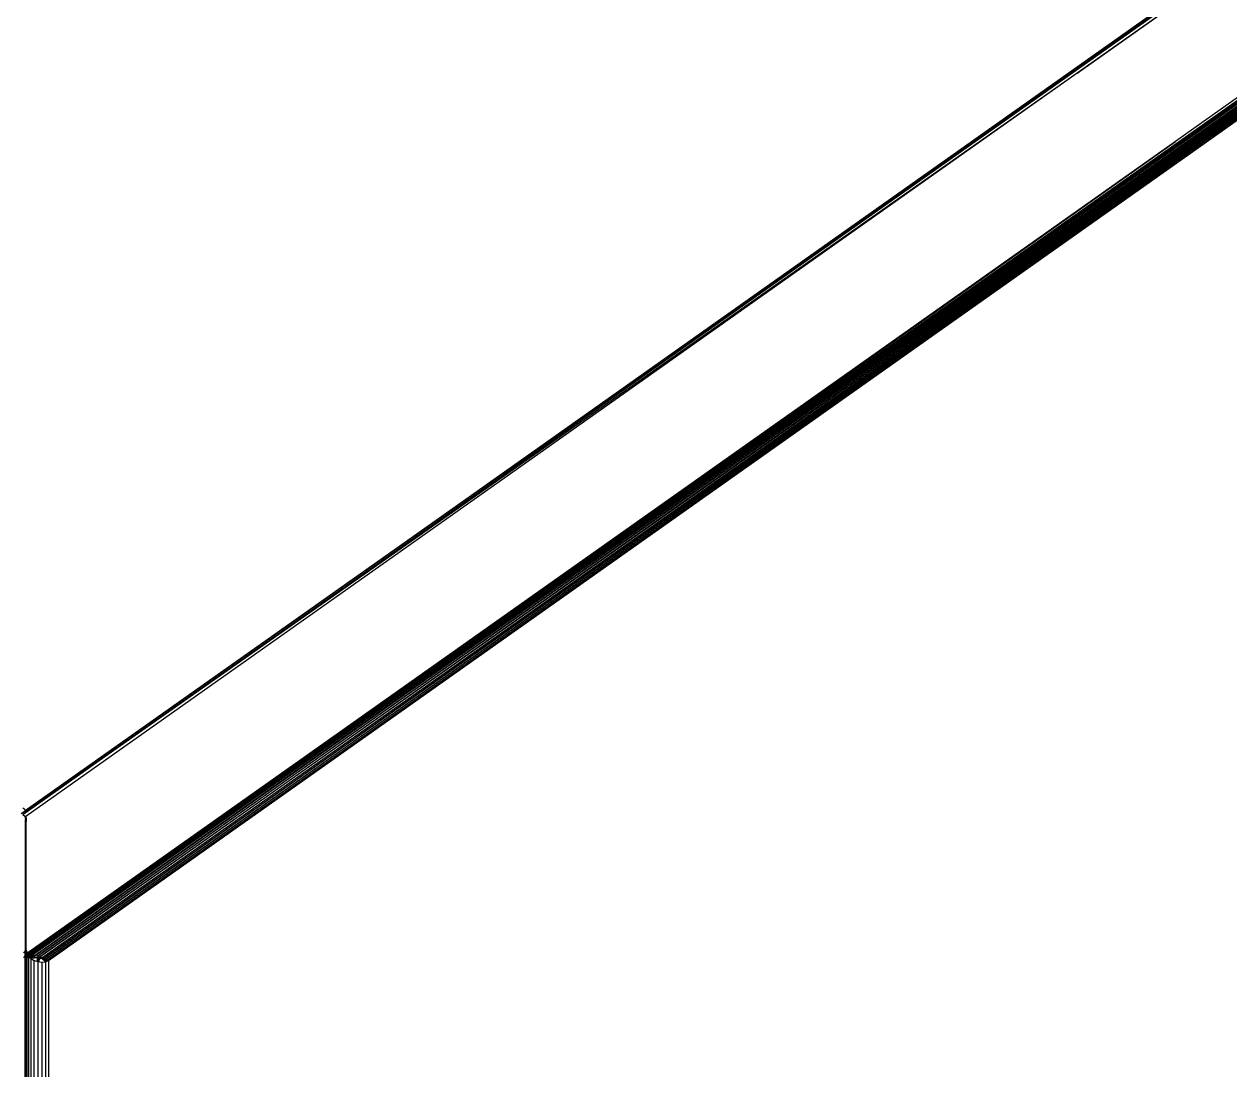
# Model space of a CAD drawing. Header units: inches. Extents: x 12 to 4610, y 7 to 3258.
# Drawn here: x 3227.6 to 3595.7, y 1865.6 to 2184.8 of the extents above; entities that cross this region are included whole.
import ezdxf

# ---------------------------------------------------------------- set-up
doc = ezdxf.new("R2010")
doc.units = ezdxf.units.IN
doc.header["$MEASUREMENT"] = 0

msp = doc.modelspace()

# ---------------------------------------------------------------- linework, layer by layer
for p, q in [((3868.71, 2396.71), (3227.14, 1943.48)), ((3870.08, 2396.8), (3549.1, 2169.83)), ((3549.1, 2169.83), (3868.71, 2396.71)), ((3929.48, 2396.8), (3579.11, 2149.04)), ((3227.14, 1943.48), (3867.37, 2396.43)), ((3867.37, 2396.43), (3227.84, 1944.66)), ((3227.84, 1944.66), (3866.11, 2395.94)), ((3930.04, 2396.36), (3229.39, 1900.91)), ((3229.76, 1900.76), (3930.04, 2396.36)), ((3930.58, 2395.82), (3229.76, 1900.76)), ((3230.14, 1900.66), (3930.58, 2395.82)), ((3930.58, 2395.82), (3230.92, 1900.48)), ((3230.92, 1900.48), (3931.07, 2395.22)), ((3231.65, 1900.26), (3931.07, 2395.22)), ((3931.51, 2394.57), (3231.65, 1900.26)), ((3232.34, 1900.02), (3931.51, 2394.57)), ((3931.86, 2393.9), (3232.34, 1900.02)), ((3232.99, 1899.77), (3931.86, 2393.9)), ((3233.59, 1899.53), (3931.86, 2393.9)), ((3932.13, 2393.23), (3233.59, 1899.53)), ((3234.12, 1899.29), (3932.13, 2393.23)), ((3932.3, 2392.59), (3234.12, 1899.29)), ((3234.6, 1899.08), (3932.3, 2392.59)), ((3583.69, 2145.45), (3932.3, 2392.59)), ((3583.69, 2145.45), (3932.36, 2392)), ((3227.84, 1944.66), (3588.65, 2199.83)), ((3549.1, 2169.83), (3227.14, 1943.48)), ((3549.1, 2169.83), (3228.12, 1942.86)), ((3579.11, 2149.04), (3228.73, 1901.29)), ((3228.88, 1901.19), (3579.11, 2149.04)), ((3229.04, 1901.09), (3579.11, 2149.04)), ((3229.39, 1900.91), (3579.11, 2149.04)), ((3234.6, 1899.08), (3583.69, 2145.45)), ((3235.02, 1898.91), (3583.69, 2145.45)), ((3226.66, 1943.83), (3227.84, 1944.66)), ((3227.76, 1945.01), (3227.15, 1945.49)), ((3227.84, 1944.66), (3227.76, 1945.01)), ((3227.14, 1943.48), (3227.82, 1943.01)), ((3227.98, 1942.93), (3227.82, 1943.01)), ((3227.82, 1943.01), (3227.98, 1942.9)), ((3227.98, 1942.93), (3227.98, 1942.9)), ((3228.12, 1942.86), (3227.98, 1942.93)), ((3227.98, 1942.34), (3227.98, 1942.9)), ((3228.19, 1942.46), (3227.98, 1942.34)), ((3227.98, 1942.34), (3227.98, 1942)), ((3227.98, 1942), (3228.19, 1942.15)), ((3227.98, 1941.93), (3228.19, 1942.08)), ((3227.98, 1941.93), (3227.98, 1942)), ((3227.98, 1941.51), (3227.98, 1941.93)), ((3227.98, 1941.51), (3228.12, 1941.44)), ((3227.98, 1941.48), (3227.98, 1941.51)), ((3228, 1935.78), (3227.98, 1941.48)), ((3228.12, 1942.86), (3228.19, 1942.81)), ((3228.12, 1941.44), (3228.19, 1941.49)), ((3228.19, 1941.39), (3228.12, 1941.44)), ((3228.19, 1942.46), (3228.19, 1942.81)), ((3228.19, 1942.46), (3228.19, 1942.15)), ((3228.19, 1942.15), (3228.19, 1942.08)), ((3228.19, 1942.08), (3228.19, 1941.49)), ((3228.19, 1941.49), (3228.19, 1941.39)), ((3228.19, 1935.91), (3228.19, 1941.39)), ((3228, 1935.78), (3227.98, 1935.69)), ((3227.98, 1935.58), (3228.19, 1935.73)), ((3227.98, 1935.58), (3227.98, 1935.69)), ((3227.98, 1934.81), (3227.98, 1935.58)), ((3228.06, 1934.77), (3227.98, 1934.81)), ((3227.98, 1934.21), (3227.98, 1934.81)), ((3227.98, 1934.21), (3228.06, 1934.2)), ((3227.98, 1933.32), (3227.98, 1934.21)), ((3227.98, 1933.32), (3228.06, 1933.38)), ((3227.98, 1932.76), (3227.98, 1933.32)), ((3228.06, 1932.71), (3227.98, 1932.76)), ((3227.98, 1931.32), (3227.98, 1932.76)), ((3228.17, 1935.87), (3228, 1935.78)), ((3228.19, 1934.75), (3228.06, 1934.77)), ((3228.06, 1934.2), (3228.19, 1934.18)), ((3228.06, 1934.2), (3228.06, 1933.38)), ((3228.06, 1933.38), (3228.19, 1933.47)), ((3228.06, 1933.38), (3228.06, 1932.71)), ((3228.19, 1935.91), (3228.17, 1935.87)), ((3228.19, 1935.88), (3228.17, 1935.87)), ((3228.19, 1935.73), (3228.17, 1935.87)), ((3228.19, 1935.88), (3228.19, 1935.91)), ((3228.19, 1934.75), (3228.19, 1935.73)), ((3228.19, 1934.18), (3228.19, 1934.75)), ((3228.19, 1933.47), (3228.19, 1934.18)), ((3228.19, 1932.61), (3228.19, 1933.47)), ((3228.06, 1931.38), (3227.98, 1931.32)), ((3227.98, 1930.76), (3227.98, 1931.32)), ((3227.98, 1930.76), (3228.06, 1930.71)), ((3227.98, 1929.87), (3227.98, 1930.76)), ((3228.06, 1929.83), (3227.98, 1929.87)), ((3227.98, 1929.23), (3227.98, 1929.87)), ((3227.98, 1929.23), (3228.06, 1929.2)), ((3227.98, 1929.11), (3227.98, 1929.23)), ((3227.98, 1929.11), (3228.06, 1929.17)), ((3227.98, 1929.06), (3227.98, 1929.11)), ((3228.19, 1932.61), (3228.06, 1932.71)), ((3228.06, 1932.71), (3228.06, 1931.38)), ((3228.19, 1931.47), (3228.06, 1931.38)), ((3228.06, 1931.38), (3228.06, 1930.71)), ((3228.06, 1930.71), (3228.19, 1930.61)), ((3228.06, 1930.71), (3228.06, 1929.83)), ((3228.19, 1929.77), (3228.06, 1929.83)), ((3228.06, 1929.83), (3228.06, 1929.2)), ((3228.06, 1929.2), (3228.09, 1929.19)), ((3228.06, 1929.2), (3228.06, 1929.17)), ((3228.06, 1929.17), (3228.09, 1929.19)), ((3228.06, 1929.17), (3228.06, 1929)), ((3228.19, 1929.26), (3228.09, 1929.19)), ((3228.09, 1929.19), (3228.19, 1929.19)), ((3228.09, 1928.98), (3228.09, 1929.19)), ((3228.19, 1931.47), (3228.19, 1932.61)), ((3228.19, 1930.61), (3228.19, 1931.47)), ((3228.19, 1929.77), (3228.19, 1930.61)), ((3228.19, 1929.26), (3228.19, 1929.77)), ((3228.19, 1929.19), (3228.19, 1929.26)), ((3228.19, 1928.91), (3228.19, 1929.19)), ((3228.06, 1929), (3227.98, 1929.06)), ((3227.98, 1924.99), (3227.98, 1929.06)), ((3228.09, 1928.98), (3228.06, 1929)), ((3228.06, 1929), (3228.06, 1924.93)), ((3228.06, 1924.93), (3228.09, 1928.98)), ((3228.19, 1928.91), (3228.09, 1928.98)), ((3228.09, 1924.91), (3228.09, 1928.98)), ((3228.19, 1924.84), (3228.19, 1928.91)), ((3228.06, 1924.93), (3227.98, 1924.99)), ((3227.98, 1923.6), (3227.98, 1924.99)), ((3227.98, 1923.6), (3228.06, 1923.54)), ((3227.98, 1923.47), (3227.98, 1923.6)), ((3227.98, 1923.47), (3228.06, 1923.5)), ((3227.98, 1922.99), (3227.98, 1923.47)), ((3227.98, 1922.99), (3228.06, 1922.93)), ((3227.98, 1922.29), (3227.98, 1922.99)), ((3228.06, 1922.23), (3227.98, 1922.29)), ((3227.98, 1921.81), (3227.98, 1922.29)), ((3227.98, 1921.81), (3228.06, 1921.76)), ((3227.98, 1921.44), (3227.98, 1921.81)), ((3228.09, 1924.91), (3228.06, 1924.93)), ((3228.06, 1923.54), (3228.06, 1924.93)), ((3228.06, 1923.54), (3228.09, 1923.51)), ((3228.06, 1923.5), (3228.06, 1923.54)), ((3228.06, 1923.5), (3228.09, 1923.51)), ((3228.06, 1922.93), (3228.06, 1923.5)), ((3228.06, 1922.93), (3228.09, 1922.91)), ((3228.06, 1922.23), (3228.06, 1922.93)), ((3228.09, 1922.21), (3228.06, 1922.23)), ((3228.06, 1921.76), (3228.06, 1922.23)), ((3228.06, 1921.76), (3228.09, 1921.77)), ((3228.06, 1921.76), (3228.09, 1921.74)), ((3228.06, 1921.69), (3228.06, 1921.76)), ((3228.19, 1924.84), (3228.09, 1924.91)), ((3228.09, 1923.51), (3228.09, 1924.91)), ((3228.09, 1923.51), (3228.19, 1923.54)), ((3228.09, 1923.51), (3228.19, 1923.45)), ((3228.09, 1922.91), (3228.09, 1923.51)), ((3228.09, 1922.91), (3228.19, 1922.84)), ((3228.09, 1922.21), (3228.09, 1922.91)), ((3228.19, 1922.14), (3228.09, 1922.21)), ((3228.11, 1921.83), (3228.09, 1922.21)), ((3228.09, 1921.77), (3228.11, 1921.83)), ((3228.09, 1921.74), (3228.09, 1921.77)), ((3228.09, 1921.74), (3228.19, 1921.66)), ((3228.09, 1921.32), (3228.09, 1921.74)), ((3228.11, 1921.83), (3228.19, 1921.9)), ((3228.19, 1923.54), (3228.19, 1924.84)), ((3228.19, 1923.45), (3228.19, 1923.54)), ((3228.19, 1922.84), (3228.19, 1923.45)), ((3228.19, 1922.14), (3228.19, 1922.84)), ((3228.19, 1921.9), (3228.19, 1922.14)), ((3228.19, 1921.66), (3228.19, 1921.9)), ((3227.98, 1921.44), (3228.06, 1921.69)), ((3227.98, 1921.4), (3227.98, 1921.44)), ((3228.06, 1921.34), (3227.98, 1921.4)), ((3227.98, 1920.44), (3227.98, 1921.4)), ((3227.98, 1920.44), (3228.06, 1920.39)), ((3227.98, 1919.9), (3227.98, 1920.44)), ((3228.06, 1919.85), (3227.98, 1919.9)), ((3227.98, 1919.57), (3227.98, 1919.9)), ((3227.98, 1919.57), (3228.06, 1919.51)), ((3227.98, 1918.16), (3227.98, 1919.57)), ((3228.06, 1918.1), (3227.98, 1918.16)), ((3227.98, 1911.57), (3227.98, 1918.16)), ((3228.06, 1921.34), (3228.06, 1921.69)), ((3228.09, 1921.32), (3228.06, 1921.34)), ((3228.06, 1920.39), (3228.06, 1921.34)), ((3228.06, 1920.39), (3228.09, 1920.37)), ((3228.06, 1919.85), (3228.06, 1920.39)), ((3228.09, 1919.83), (3228.06, 1919.85)), ((3228.06, 1919.51), (3228.06, 1919.85)), ((3228.06, 1919.51), (3228.09, 1919.49)), ((3228.06, 1918.1), (3228.06, 1919.51)), ((3228.09, 1918.08), (3228.06, 1918.1)), ((3228.06, 1911.51), (3228.06, 1918.1)), ((3228.06, 1911.51), (3228.09, 1918.08)), ((3228.19, 1921.25), (3228.09, 1921.32)), ((3228.09, 1920.37), (3228.09, 1921.32)), ((3228.09, 1920.37), (3228.19, 1920.29)), ((3228.09, 1919.83), (3228.09, 1920.37)), ((3228.19, 1919.75), (3228.09, 1919.83)), ((3228.09, 1919.49), (3228.09, 1919.83)), ((3228.09, 1919.49), (3228.19, 1919.42)), ((3228.09, 1918.08), (3228.09, 1919.49)), ((3228.19, 1918.01), (3228.09, 1918.08)), ((3228.19, 1921.25), (3228.19, 1921.66)), ((3228.19, 1920.29), (3228.19, 1921.25)), ((3228.19, 1919.75), (3228.19, 1920.29)), ((3228.19, 1919.42), (3228.19, 1919.75)), ((3228.19, 1918.01), (3228.19, 1919.42)), ((3228.19, 1911.42), (3228.19, 1918.01)), ((3228.06, 1911.51), (3227.98, 1911.57)), ((3227.98, 1910.16), (3227.98, 1911.57)), ((3228.08, 1911.5), (3228.06, 1911.51)), ((3228.06, 1910.1), (3228.08, 1911.5)), ((3228.19, 1911.42), (3228.08, 1911.5)), ((3228.19, 1910.01), (3228.19, 1911.42)), ((3227.98, 1910.16), (3228.06, 1910.1)), ((3227.98, 1902.26), (3227.98, 1910.16)), ((3228.06, 1910.1), (3228.08, 1910.08)), ((3228.06, 1830.95), (3228.08, 1910.08)), ((3228.14, 1887.52), (3228.08, 1910.08)), ((3228.11, 1877.27), (3228.08, 1910.08)), ((3228.08, 1910.08), (3228.19, 1910.01)), ((3228.19, 1902.26), (3228.19, 1910.01)), ((3227.43, 1901.29), (3227.83, 1901.74)), ((3227.8, 1900.29), (3227.43, 1899.88)), ((3227.83, 1900.33), (3227.8, 1900.29)), ((3227.8, 1900.29), (3227.8, 1740.85)), ((3227.83, 1901.74), (3227.94, 1902.06)), ((3227.83, 1901.44), (3227.94, 1902.06)), ((3227.83, 1901.74), (3227.83, 1901.44)), ((3227.83, 1901.44), (3227.83, 1900.33)), ((3227.94, 1900.72), (3227.83, 1900.33)), ((3227.94, 1902.13), (3227.98, 1902.26)), ((3227.94, 1902.06), (3227.94, 1902.13)), ((3227.94, 1900.72), (3227.94, 1902.06)), ((3227.98, 1900.85), (3227.94, 1900.72)), ((3227.94, 1748.4), (3227.94, 1900.72)), ((3227.98, 1902.26), (3227.98, 1900.85)), ((3227.98, 1773.1), (3227.98, 1900.85)), ((3228.14, 1887.52), (3228.2, 1900.8)), ((3228.2, 1902.22), (3228.19, 1902.26)), ((3228.19, 1900.85), (3228.2, 1902.19)), ((3228.2, 1900.8), (3228.19, 1900.85)), ((3228.2, 1900.8), (3228.19, 1845.12)), ((3228.2, 1902.19), (3228.2, 1902.22)), ((3228.2, 1902.19), (3228.33, 1901.74)), ((3228.2, 1902.19), (3228.33, 1901.44)), ((3228.33, 1900.33), (3228.2, 1900.8)), ((3228.33, 1901.74), (3228.73, 1901.29)), ((3228.33, 1901.44), (3228.33, 1901.74)), ((3228.33, 1900.33), (3228.33, 1901.44)), ((3228.36, 1900.29), (3228.33, 1900.33)), ((3228.73, 1899.88), (3228.36, 1900.29)), ((3228.36, 1900.29), (3228.36, 1756.51)), ((3228.73, 1901.29), (3228.79, 1901.25)), ((3228.73, 1901.24), (3228.73, 1901.29)), ((3228.79, 1901.25), (3228.73, 1901.24)), ((3228.73, 1900.82), (3228.73, 1901.24)), ((3228.79, 1900.96), (3228.73, 1900.82)), ((3228.73, 1900.82), (3228.79, 1900.87)), ((3228.73, 1900.58), (3228.73, 1900.82)), ((3228.73, 1900.58), (3228.79, 1900.48)), ((3228.73, 1900.35), (3228.73, 1900.58)), ((3228.79, 1900.48), (3228.73, 1900.35)), ((3228.73, 1899.88), (3228.73, 1900.35)), ((3228.85, 1899.96), (3228.73, 1900.35)), ((3228.73, 1899.88), (3228.85, 1899.96)), ((3228.86, 1899.8), (3228.73, 1899.88)), ((3228.81, 1901.24), (3228.79, 1901.25)), ((3228.81, 1901.02), (3228.79, 1900.96)), ((3228.79, 1900.96), (3228.81, 1900.89)), ((3228.79, 1900.87), (3228.81, 1900.89)), ((3228.79, 1900.87), (3228.81, 1900.54)), ((3228.79, 1900.48), (3228.81, 1900.54)), ((3228.81, 1901.24), (3228.81, 1901.02)), ((3228.81, 1901.24), (3228.85, 1901.21)), ((3228.85, 1901.12), (3228.81, 1901.02)), ((3228.81, 1900.89), (3228.85, 1900.93)), ((3228.85, 1900.64), (3228.81, 1900.54)), ((3228.85, 1901.12), (3228.85, 1901.21)), ((3228.85, 1901.21), (3228.88, 1901.19)), ((3228.88, 1901.19), (3228.85, 1901.12)), ((3228.85, 1900.93), (3228.85, 1901.12)), ((3228.85, 1900.93), (3228.93, 1900.99)), ((3228.85, 1900.64), (3228.85, 1900.93)), ((3228.93, 1900.83), (3228.85, 1900.64)), ((3228.86, 1899.91), (3228.85, 1899.96)), ((3228.86, 1899.91), (3228.86, 1899.8)), ((3228.9, 1899.78), (3228.86, 1899.91)), ((3228.9, 1899.78), (3228.86, 1899.8)), ((3228.86, 1899.8), (3228.86, 1515.08)), ((3228.88, 1901.19), (3228.93, 1901.16)), ((3229.03, 1900.09), (3228.9, 1899.78)), ((3228.9, 1899.78), (3228.92, 1900.01)), ((3229.11, 1899.72), (3228.9, 1899.78)), ((3228.92, 1900.01), (3228.95, 1900.26)), ((3228.92, 1900.01), (3229.03, 1900.09)), ((3228.93, 1901.16), (3228.93, 1900.99)), ((3228.93, 1901.16), (3228.98, 1901.13)), ((3228.93, 1900.99), (3228.98, 1901.04)), ((3228.93, 1900.99), (3228.93, 1900.83)), ((3228.99, 1900.97), (3228.93, 1900.83)), ((3228.95, 1900.26), (3228.98, 1900.52)), ((3228.95, 1900.26), (3228.98, 1900.23)), ((3228.98, 1901.13), (3229.04, 1901.09)), ((3228.98, 1901.04), (3228.98, 1901.13)), ((3228.98, 1901.04), (3229.04, 1901.09)), ((3228.98, 1900.52), (3229.04, 1901.09)), ((3228.99, 1900.97), (3228.98, 1901.04)), ((3228.98, 1900.23), (3228.98, 1900.52)), ((3228.98, 1900.23), (3229.06, 1900.15)), ((3229.04, 1901.09), (3228.99, 1900.97)), ((3229.06, 1900.15), (3229.03, 1900.09)), ((3229.04, 1901.09), (3229.07, 1901.07)), ((3229.07, 1900.19), (3229.06, 1900.15)), ((3229.07, 1900.19), (3229.07, 1901.07)), ((3229.18, 1901.02), (3229.07, 1901.07)), ((3229.07, 1900.19), (3229.2, 1900.48)), ((3229.11, 1899.72), (3229.17, 1899.98)), ((3229.11, 1899.72), (3229.33, 1899.88)), ((3229.36, 1899.69), (3229.11, 1899.72)), ((3229.2, 1900.01), (3229.17, 1899.98)), ((3229.2, 1900.48), (3229.18, 1901.02)), ((3229.18, 1901.02), (3229.27, 1900.97)), ((3229.18, 1900.03), (3229.23, 1900.23)), ((3229.2, 1900.01), (3229.18, 1900.03)), ((3229.27, 1900.65), (3229.2, 1900.48)), ((3229.27, 1900.05), (3229.2, 1900.01)), ((3229.2, 1900.01), (3229.27, 1899.93)), ((3229.23, 1900.23), (3229.27, 1900.42)), ((3229.23, 1900.23), (3229.27, 1900.26)), ((3229.27, 1900.65), (3229.27, 1900.97)), ((3229.27, 1900.97), (3229.39, 1900.91)), ((3229.27, 1900.42), (3229.39, 1900.91)), ((3229.39, 1900.91), (3229.27, 1900.65)), ((3229.27, 1900.26), (3229.27, 1900.42)), ((3229.27, 1900.26), (3229.37, 1900.33)), ((3229.27, 1900.05), (3229.27, 1900.26)), ((3229.37, 1900.12), (3229.27, 1900.05)), ((3229.27, 1899.93), (3229.27, 1900.05)), ((3229.27, 1899.93), (3229.33, 1899.88)), ((3229.33, 1899.88), (3229.37, 1899.9)), ((3229.33, 1899.88), (3229.36, 1899.84)), ((3229.36, 1899.84), (3229.37, 1899.9)), ((3229.36, 1899.69), (3229.36, 1899.84)), ((3229.36, 1899.84), (3229.4, 1899.81)), ((3229.4, 1899.81), (3229.36, 1899.69)), ((3229.45, 1899.76), (3229.36, 1899.69)), ((3229.5, 1899.71), (3229.36, 1899.69)), ((3229.37, 1900.33), (3229.39, 1900.91)), ((3229.37, 1900.33), (3229.5, 1900.42)), ((3229.37, 1900.12), (3229.37, 1900.33)), ((3229.5, 1900.21), (3229.37, 1900.12)), ((3229.37, 1899.9), (3229.37, 1900.12)), ((3229.37, 1899.9), (3229.47, 1899.98)), ((3229.39, 1900.91), (3229.5, 1900.87)), ((3229.47, 1899.98), (3229.4, 1899.81)), ((3229.4, 1899.81), (3229.45, 1899.76)), ((3229.5, 1899.79), (3229.45, 1899.76)), ((3229.45, 1899.76), (3229.5, 1899.71)), ((3229.5, 1900), (3229.47, 1899.98)), ((3229.5, 1900.87), (3229.55, 1900.85)), ((3229.5, 1900.42), (3229.5, 1900.87)), ((3229.5, 1900.42), (3229.55, 1900.45)), ((3229.5, 1900.21), (3229.5, 1900.42)), ((3229.55, 1900.24), (3229.5, 1900.21)), ((3229.5, 1900.05), (3229.5, 1900.21)), ((3229.55, 1900.19), (3229.5, 1900.05)), ((3229.5, 1900), (3229.5, 1900.05)), ((3229.5, 1900), (3229.55, 1900.03)), ((3229.5, 1899.79), (3229.5, 1900)), ((3229.55, 1899.82), (3229.5, 1899.79)), ((3229.5, 1899.71), (3229.5, 1899.79)), ((3229.55, 1899.7), (3229.5, 1899.71)), ((3229.5, 1899.71), (3229.55, 1899.66)), ((3229.55, 1900.85), (3229.64, 1900.81)), ((3229.55, 1900.45), (3229.55, 1900.85)), ((3229.55, 1900.45), (3229.64, 1900.52)), ((3229.55, 1900.24), (3229.55, 1900.45)), ((3229.58, 1900.27), (3229.55, 1900.24)), ((3229.55, 1899.82), (3229.86, 1900.25)), ((3229.55, 1900.24), (3229.55, 1900.19)), ((3229.55, 1900.03), (3229.55, 1900.19)), ((3229.55, 1900.03), (3229.64, 1900.1)), ((3229.55, 1899.82), (3229.55, 1900.03)), ((3229.64, 1899.89), (3229.55, 1899.82)), ((3229.55, 1899.7), (3229.55, 1899.82)), ((3229.55, 1899.66), (3229.55, 1899.7)), ((3229.64, 1899.7), (3229.55, 1899.7)), ((3229.55, 1899.66), (3229.64, 1899.57)), ((3229.64, 1900.43), (3229.58, 1900.27)), ((3229.64, 1900.31), (3229.58, 1900.27)), ((3229.64, 1900.81), (3229.76, 1900.76)), ((3229.64, 1900.81), (3229.64, 1900.52)), ((3229.64, 1900.52), (3229.68, 1900.55)), ((3229.98, 1900.55), (3229.64, 1900.31)), ((3229.68, 1900.55), (3229.64, 1900.43)), ((3229.64, 1900.52), (3229.64, 1900.43)), ((3229.64, 1900.43), (3229.64, 1900.31)), ((3229.64, 1900.31), (3229.64, 1900.1)), ((3229.64, 1900.1), (3229.86, 1900.25)), ((3229.64, 1899.89), (3229.64, 1900.1)), ((3229.8, 1900.01), (3229.64, 1899.7)), ((3229.8, 1900.01), (3229.64, 1899.89)), ((3229.64, 1899.89), (3229.64, 1899.7)), ((3229.64, 1899.7), (3229.77, 1899.78)), ((3230.02, 1899.71), (3229.64, 1899.57)), ((3229.64, 1899.57), (3229.72, 1899.71)), ((3229.72, 1899.71), (3229.64, 1899.7)), ((3229.64, 1899.7), (3229.64, 1899.57)), ((3229.76, 1900.76), (3229.68, 1900.55)), ((3229.68, 1900.55), (3229.86, 1900.67)), ((3229.72, 1899.71), (3229.77, 1899.78)), ((3230.02, 1899.71), (3229.72, 1899.71)), ((3229.76, 1900.76), (3229.92, 1900.72)), ((3229.86, 1900.67), (3229.76, 1900.76)), ((3230.02, 1899.93), (3229.77, 1899.78)), ((3229.82, 1899.87), (3229.77, 1899.78)), ((3229.77, 1899.78), (3230.02, 1899.78)), ((3229.9, 1900.18), (3229.8, 1900.01)), ((3229.85, 1900.04), (3229.8, 1900.01)), ((3229.97, 1900.13), (3229.82, 1899.87)), ((3229.82, 1899.87), (3229.85, 1900.04)), ((3229.85, 1900.04), (3229.9, 1900.18)), ((3229.86, 1900.67), (3229.92, 1900.72)), ((3229.98, 1900.55), (3229.86, 1900.67)), ((3229.86, 1900.25), (3230.02, 1900.42)), ((3229.86, 1900.25), (3229.98, 1900.34)), ((3229.98, 1900.34), (3229.9, 1900.18)), ((3229.9, 1900.18), (3230.02, 1900.33)), ((3229.92, 1900.72), (3230.02, 1900.69)), ((3230.02, 1900.21), (3229.97, 1900.13)), ((3230.02, 1900.16), (3229.97, 1900.13)), ((3230.02, 1900.58), (3229.98, 1900.55)), ((3230.02, 1900.5), (3229.98, 1900.55)), ((3230.02, 1900.37), (3229.98, 1900.34)), ((3230.02, 1900.69), (3230.14, 1900.66)), ((3230.02, 1900.69), (3230.02, 1900.58)), ((3230.14, 1900.66), (3230.02, 1900.58)), ((3230.02, 1900.58), (3230.02, 1900.5)), ((3230.05, 1900.47), (3230.02, 1900.5)), ((3230.02, 1900.5), (3230.02, 1900.42)), ((3230.05, 1900.47), (3230.02, 1900.42)), ((3230.16, 1900.45), (3230.02, 1900.21)), ((3230.02, 1900.33), (3230.12, 1900.44)), ((3230.02, 1900.37), (3230.12, 1900.44)), ((3230.02, 1900.42), (3230.02, 1900.37)), ((3230.02, 1900.37), (3230.02, 1900.33)), ((3230.16, 1900.26), (3230.02, 1900.16)), ((3230.02, 1900.21), (3230.02, 1900.16)), ((3230.02, 1899.93), (3230.02, 1900.16)), ((3230.19, 1900.03), (3230.02, 1899.93)), ((3230.02, 1899.78), (3230.02, 1899.71)), ((3230.02, 1899.78), (3230.19, 1899.78)), ((3230.06, 1899.73), (3230.02, 1899.71)), ((3230.14, 1900.66), (3230.05, 1900.47)), ((3230.19, 1899.78), (3230.06, 1899.73)), ((3230.77, 1899.77), (3230.06, 1899.73)), ((3230.12, 1900.44), (3230.16, 1900.45)), ((3230.14, 1900.66), (3230.19, 1900.61)), ((3230.14, 1900.66), (3230.19, 1900.65)), ((3230.18, 1900.48), (3230.16, 1900.45)), ((3230.19, 1900.28), (3230.16, 1900.45)), ((3230.24, 1900.31), (3230.16, 1900.45)), ((3230.19, 1900.28), (3230.16, 1900.26)), ((3230.19, 1900.09), (3230.16, 1900.26)), ((3230.16, 1900.07), (3230.19, 1900.09)), ((3230.19, 1900.03), (3230.16, 1900.07)), ((3230.18, 1900.48), (3230.19, 1900.51)), ((3230.19, 1900.65), (3230.19, 1900.61)), ((3230.19, 1900.65), (3230.25, 1900.63)), ((3230.19, 1900.61), (3230.23, 1900.56)), ((3230.19, 1900.61), (3230.2, 1900.53)), ((3230.19, 1900.51), (3230.23, 1900.56)), ((3230.2, 1900.53), (3230.19, 1900.51)), ((3230.24, 1900.31), (3230.19, 1900.28)), ((3230.23, 1900.06), (3230.19, 1900.03)), ((3230.19, 1899.78), (3230.77, 1899.77)), ((3230.2, 1900.53), (3230.23, 1900.56)), ((3230.23, 1900.56), (3230.25, 1900.63)), ((3230.23, 1900.56), (3230.36, 1900.61)), ((3230.23, 1900.56), (3230.29, 1900.55)), ((3230.23, 1900.06), (3230.24, 1900.31)), ((3230.28, 1900.09), (3230.23, 1900.06)), ((3230.28, 1900.35), (3230.24, 1900.31)), ((3230.25, 1900.63), (3230.28, 1900.63)), ((3230.29, 1900.55), (3230.28, 1900.63)), ((3230.28, 1900.63), (3230.36, 1900.61)), ((3230.28, 1900.35), (3230.29, 1900.55)), ((3230.35, 1900.39), (3230.28, 1900.35)), ((3230.28, 1900.09), (3230.28, 1900.35)), ((3230.34, 1900.13), (3230.28, 1900.09)), ((3230.29, 1900.55), (3230.36, 1900.55)), ((3230.34, 1900.13), (3230.35, 1900.39)), ((3230.38, 1900.15), (3230.34, 1900.13)), ((3230.36, 1900.55), (3230.35, 1900.39)), ((3230.53, 1900.52), (3230.35, 1900.39)), ((3230.37, 1900.22), (3230.35, 1900.39)), ((3230.36, 1900.61), (3230.36, 1900.55)), ((3230.36, 1900.61), (3230.52, 1900.57)), ((3230.36, 1900.55), (3230.53, 1900.52)), ((3230.38, 1900.15), (3230.37, 1900.22)), ((3230.78, 1900.51), (3230.38, 1900.15)), ((3230.52, 1900.24), (3230.38, 1900.15)), ((3230.53, 1900.52), (3230.52, 1900.57)), ((3230.52, 1900.57), (3230.58, 1900.56)), ((3230.52, 1900.33), (3230.53, 1900.52)), ((3230.77, 1900.39), (3230.52, 1900.24)), ((3230.52, 1900.24), (3230.52, 1900.33)), ((3230.58, 1900.56), (3230.53, 1900.52)), ((3230.53, 1900.52), (3230.78, 1900.51)), ((3230.58, 1900.56), (3230.78, 1900.51)), ((3230.78, 1900.51), (3230.77, 1900.39)), ((3230.77, 1899.77), (3230.92, 1900.48)), ((3230.92, 1900.48), (3230.77, 1900.39)), ((3230.77, 1899.77), (3232.34, 1900.02)), ((3231.53, 1899.79), (3230.77, 1899.77)), ((3230.78, 1900.51), (3230.92, 1900.48)), ((3230.92, 1900.48), (3231.65, 1900.26)), ((3231.8, 1899.8), (3231.53, 1899.79)), ((3231.8, 1898.6), (3231.53, 1899.79)), ((3231.65, 1900.26), (3232.34, 1900.02)), ((3231.8, 1899.8), (3231.8, 1898.6)), ((3231.83, 1899.8), (3231.8, 1899.8)), ((3232.34, 1900.02), (3231.83, 1899.8)), ((3231.83, 1899.8), (3232.13, 1899.75)), ((3232.13, 1899.75), (3232.13, 1899.14)), ((3232.13, 1899.75), (3232.19, 1899.74)), ((3232.19, 1899.74), (3232.19, 1899.23)), ((3232.19, 1899.74), (3232.38, 1899.71)), ((3232.34, 1900.02), (3232.99, 1899.77)), ((3232.38, 1899.71), (3232.38, 1899.53)), ((3232.38, 1899.71), (3232.48, 1899.7)), ((3232.48, 1899.7), (3232.38, 1899.53)), ((3232.48, 1899.7), (3232.83, 1899.64)), ((3234.07, 1898.58), (3232.83, 1899.64)), ((3232.83, 1899.64), (3233.33, 1899.57)), ((3232.99, 1899.77), (3233.59, 1899.53)), ((3229.64, 1899.57), (3230.66, 1898.97)), ((3229.64, 1899.57), (3229.65, 1514.63)), ((3230.66, 1898.97), (3231.8, 1898.6)), ((3230.66, 1514.37), (3230.66, 1898.97)), ((3232.13, 1899.14), (3231.8, 1898.6)), ((3231.8, 1898.6), (3232.97, 1898.47)), ((3231.8, 1898.6), (3231.8, 1514.34)), ((3232.19, 1899.23), (3232.13, 1899.14)), ((3232.38, 1899.53), (3232.19, 1899.23)), ((3232.97, 1898.47), (3234.07, 1898.58)), ((3232.97, 1898.47), (3232.97, 1514.54)), ((3233.33, 1899.57), (3233.6, 1899.2)), ((3233.59, 1899.53), (3233.33, 1899.57)), ((3233.59, 1899.53), (3234.12, 1899.29)), ((3233.6, 1899.2), (3233.6, 1899.49)), ((3233.6, 1899.2), (3234.07, 1898.58)), ((3234.26, 1899.23), (3234.07, 1898.58)), ((3234.07, 1898.58), (3235.02, 1898.91)), ((3234.07, 1898.58), (3234.07, 1514.99)), ((3234.12, 1899.29), (3234.26, 1899.23)), ((3234.26, 1899.23), (3234.6, 1899.08)), ((3234.6, 1899.08), (3235.02, 1898.91)), ((3235.02, 1898.91), (3235.02, 1515.65)), ((3228.11, 1877.27), (3228.14, 1887.52)), ((3228.19, 1845.12), (3228.14, 1887.52)), ((3228.11, 1866.6), (3228.11, 1877.27)), ((3228.11, 1864.5), (3228.11, 1866.6))]:
    msp.add_line(p, q)

doc.saveas('drawing.dxf')
